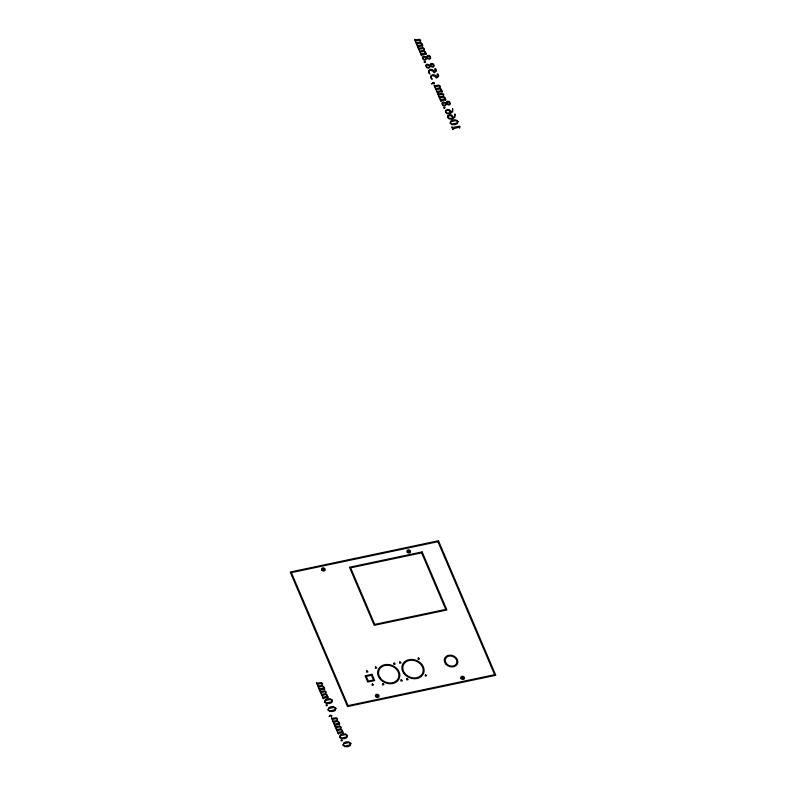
<?xml version="1.0" encoding="UTF-8"?>
<svg xmlns="http://www.w3.org/2000/svg" width="786" height="786" viewBox="0 0 786 786"><rect width="100%" height="100%" fill="white"/><g stroke="black" fill="none" stroke-linecap="round" stroke-linejoin="round"><path stroke-width="1.18" d="M366.757 670.851L366.502 672.187L368.005 671.873L366.757 670.851L367.091 671.637M375.58 666.892L375.335 668.228L376.838 667.913L375.58 666.892L375.914 667.678M394.051 663.001L393.796 664.337L395.299 664.023L394.051 663.001L394.385 663.787M399.858 661.871L399.602 663.207L401.106 662.893L399.858 661.871L400.192 662.657M418.319 657.97L418.073 659.307L419.567 658.992L418.319 657.97L418.653 658.756M372.328 683.938L372.083 685.274L373.586 684.96L372.328 683.938L372.662 684.724M382.723 683.643L382.477 684.979L383.981 684.665L382.723 683.643L383.057 684.429M401.184 679.752L400.939 681.089L402.442 680.774L401.184 679.752L401.518 680.538M406.991 678.623L406.745 679.959L408.248 679.644L406.991 678.623L407.325 679.409M425.452 674.722L425.206 676.058L426.71 675.744L425.452 674.722L425.796 675.508M459.653 127.912L459.987 126.114L452.382 127.479C450.624 124.473 453.748 132.058 453.001 128.786L458.886 127.332L459.653 127.912M331.79 715.761L331.407 716.537L330.248 715.614L329.079 716.704L330.366 715.132L331.79 715.761M434.442 83.12L434.049 83.906L432.89 82.972L431.72 84.073L433.007 82.501L434.442 83.12M327.241 705.15L326.848 705.877L325.944 705.425L326.347 704.698L327.241 705.15M342.224 740.314L341.831 741.041L340.928 740.589L341.33 739.862L342.224 740.314M425.354 61.878L424.961 62.605L424.057 62.153L424.46 61.426L425.354 61.878M444.876 107.682L444.483 108.409L443.579 107.957L443.982 107.23L444.876 107.682M322.457 569.221C323.891 572.355 324.982 567.119 322.457 569.221M376.337 695.649C377.781 698.783 378.862 693.537 376.337 695.649M407.846 551.212C409.28 554.346 410.371 549.1 407.846 551.212M450.123 111.455L450.054 112.634L449.091 113.007L447.106 113.037L445.731 112.084L445.927 111.062L447.165 110.492L448.61 110.433L450.123 111.455M452.392 116.78L452.323 117.959L451.351 118.332L449.376 118.352L448 117.399L448.197 116.377L449.435 115.817L450.879 115.748L452.392 116.78M445.574 110.462L445.407 112.221L447.067 113.695L449.897 113.911L452.746 111.72C452.225 104.292 453.689 111.966 450.545 112.388L450.457 110.885L449.238 109.637L447.205 109.451L445.574 110.462M447.843 115.778L447.676 117.546L449.327 119.01L452.166 119.226L455.015 117.045C454.495 109.608 455.949 117.281 452.815 117.704L452.726 116.21L451.508 114.953L449.474 114.766L447.843 115.778M428.92 70.956L428.783 72.116L429.942 74.031L428.625 72.843L428.586 70.593L430.355 69.335L432.664 69.669L434.668 71.791L435.483 71.133C433.096 68.244 436.564 67.056 436.436 71.015L434.059 72.793L432.909 71.192L430.158 70.2L428.92 70.956M431.19 76.271L431.052 77.441L432.202 79.347L430.885 78.158L430.856 75.918L432.614 74.65L434.923 74.994L436.937 77.107L437.753 76.458C435.356 73.56 438.834 72.371 438.706 76.33L436.397 78.069L435.179 76.507L432.428 75.525L431.19 76.271M461.746 677.552C462.846 680.764 464.526 675.705 461.746 677.552M458.051 121.427L457.442 123.687L455.104 124.699L451.832 124.62L450.083 123.156L451.085 120.651L453.09 119.875L455.88 119.855L458.051 121.427M332.488 700.277L331.869 702.546L329.531 703.558L326.259 703.48L324.52 702.016L325.512 699.511L327.526 698.734L330.317 698.715L332.488 700.277M335.887 708.255L335.268 710.524L332.93 711.536L329.658 711.458L327.919 709.994L328.912 707.488L330.926 706.712L333.716 706.693L335.887 708.255M347.471 735.441L346.862 737.71L344.523 738.722L341.252 738.644L339.503 737.18L340.505 734.674L342.509 733.898L345.3 733.878L347.471 735.441M350.87 743.418L350.261 745.688L347.923 746.7L344.651 746.621L342.902 745.157L343.904 742.652L345.919 741.876L348.699 741.856L350.87 743.418M427.132 56.15L426.837 57.231L423.615 56.12L422.465 56.975L422.554 58.606L423.693 59.942L425.314 60.267L426.877 58.429L429.618 59.294L430.659 58.449L430.551 56.867L429.49 55.639L428.124 55.393L427.132 56.15M430.531 64.128L430.237 65.209L427.014 64.098L425.874 64.953L425.953 66.584L427.093 67.92L428.714 68.244L430.276 66.407L433.017 67.272L434.059 66.427L433.951 64.845L432.89 63.617L431.524 63.371L430.531 64.128M446.654 101.944L446.36 103.035L443.137 101.915L441.987 102.779L442.076 104.4L443.216 105.746L444.837 106.061L446.399 104.233L449.14 105.088L450.182 104.253L450.073 102.661L449.012 101.443L447.647 101.188L446.654 101.944M422.033 43.878L421.699 44.91C423.251 43.584 422.829 47.769 422.131 45.843L417.995 46.836C418.417 49.154 416 43.309 417.494 45.608L421.286 44.949L421.483 43.643L420.618 43.033L416.855 43.859C417.17 46.462 414.684 40.381 416.364 42.739L420.068 42.12L420.284 40.823L419.488 40.174L415.588 41.029C415.981 43.515 413.544 37.62 415.077 39.88L419.488 39.3L420.707 40.263L420.431 42.149L422.033 43.878M425.56 52.151L425.226 53.183C426.769 51.856 426.356 56.042 425.658 54.116L421.522 55.108C421.944 57.427 419.528 51.581 421.021 53.88L424.813 53.232L425.01 51.915L424.145 51.306L420.382 52.141C420.697 54.735 418.211 48.653 419.891 51.011L423.595 50.392L423.811 49.096L423.015 48.447L419.115 49.302C419.508 51.788 417.071 45.893 418.604 48.152L423.015 47.573L424.234 48.535L423.959 50.422L425.56 52.151M441.555 89.673L441.221 90.714C442.773 89.378 442.351 93.563 441.653 91.648L437.517 92.63C437.94 94.949 435.523 89.113 437.016 91.402L440.808 90.754L441.005 89.447L440.14 88.838L436.377 89.663C436.692 92.257 434.206 86.185 435.886 88.533L439.59 87.914L439.806 86.627L439.01 85.969L435.11 86.833C435.503 89.309 433.066 83.424 434.599 85.674L439.01 85.104L440.229 86.057L439.954 87.944L441.555 89.673M445.082 97.945L444.748 98.987C446.291 97.661 445.878 101.836 445.181 99.92L441.044 100.903C441.467 103.231 439.05 97.385 440.543 99.675L444.336 99.026L444.532 97.719L443.668 97.11L439.905 97.936C440.219 100.539 437.733 94.458 439.413 96.806L443.117 96.187L443.333 94.9L442.538 94.241L438.637 95.106C439.03 97.582 436.594 91.697 438.126 93.947L442.538 93.377L443.756 94.33L443.481 96.216L445.082 97.945M323.92 687.151L323.586 688.182C325.139 686.856 324.716 691.041 324.019 689.116L319.882 690.108C320.305 692.427 317.888 686.581 319.391 688.88L323.174 688.231L323.37 686.915L322.506 686.306L318.743 687.141C319.057 689.735 316.571 683.653 318.261 686.011L321.955 685.392L322.172 684.095L321.386 683.447L317.485 684.301C317.868 686.787 315.432 680.892 316.964 683.152L321.376 682.572L322.594 683.535L322.319 685.421L323.92 687.151M327.448 695.423L327.114 696.465C328.666 695.129 328.243 699.314 327.546 697.388L323.41 698.381C323.832 700.699 321.415 694.863 322.908 697.153L326.701 696.504L326.897 695.188L326.033 694.588L322.27 695.413C322.584 698.007 320.099 691.926 321.788 694.284L325.483 693.665L325.699 692.368L324.913 691.719L321.012 692.574C321.395 695.06 318.959 689.165 320.491 691.425L324.903 690.845L326.121 691.808L325.846 693.694L327.448 695.423M338.913 722.314L338.579 723.346C340.122 722.02 339.699 726.205 339.002 724.279L334.875 725.272C335.298 727.59 332.871 721.745 334.374 724.044L338.167 723.395L338.363 722.079L337.489 721.469L333.736 722.295C334.04 724.898 331.564 718.817 333.244 721.175L336.939 720.556L337.165 719.259L336.369 718.61L332.468 719.465C332.851 721.951 330.425 716.056 331.957 718.316L336.359 717.736L337.587 718.699L337.312 720.585L338.913 722.314M342.441 730.587L342.106 731.619C343.649 730.292 343.227 734.478 342.529 732.552L338.402 733.544C338.825 735.863 336.398 730.027 337.901 732.316L341.694 731.668L341.89 730.351L341.016 729.742L337.263 730.577C337.567 733.171 335.091 727.089 336.772 729.447L340.466 728.828L340.692 727.531L339.896 726.883L335.995 727.738C336.379 730.223 333.952 724.328 335.484 726.588L339.886 726.009L341.114 726.971L340.839 728.858L342.441 730.587M450.85 121.781L450.378 123.029L452.363 123.962L456.676 123.058L457.757 121.516L455.693 120.631L450.85 121.781M325.286 700.64L324.815 701.878L326.799 702.822L331.112 701.918L332.183 700.375L330.13 699.491L325.286 700.64M328.686 708.618L328.214 709.856L330.199 710.799L334.512 709.896L335.583 708.353L333.529 707.469L328.686 708.618M340.269 735.804L339.798 737.042L341.782 737.985L346.095 737.081L347.176 735.539L345.113 734.655L340.269 735.804M343.679 743.782L343.197 745.02L345.182 745.963L349.495 745.059L350.576 743.517L348.512 742.632L343.679 743.782M427.545 56.68L427.191 57.496L428.468 58.272L430.306 57.948L429.52 56.248L427.545 56.68M430.944 64.658L430.6 65.474L431.878 66.25L433.705 65.926L432.929 64.226L430.944 64.658M447.067 102.485L446.713 103.29L447.991 104.076L449.828 103.742L449.042 102.042L447.067 102.485M426.503 58.203L425.118 59.422L423.713 59.314L422.829 57.506L424.764 57.113L426.503 58.203M429.903 66.181L428.517 67.4L427.112 67.291L426.228 65.484L428.164 65.091L429.903 66.181M446.026 103.998L444.64 105.216L443.235 105.118L442.351 103.3L444.286 102.917L446.026 103.998M438.47 540.748L290.191 572.031L347.53 706.575L495.809 675.292L438.47 540.748M437.94 541.721L291.39 572.64L348.06 705.602L494.61 674.683L437.94 541.721M422.151 551.9L349.456 567.237L374.224 625.342L446.92 610.005L422.151 551.9M421.62 552.863L350.654 567.836L374.755 624.369L445.721 609.405L421.62 552.863M372.004 674.309L365.077 675.764L367.75 682.052L374.676 680.588L372.004 674.309M371.473 675.272L366.276 676.373L368.28 681.079L373.478 679.988L371.473 675.272M407.256 552.204A1.906 1.562 22.4 0 0 410.449 552.293A1.906 1.562 22.4 0 0 408.553 549.827A1.906 1.562 22.4 0 0 407.256 552.204M461.028 678.465A1.906 1.562 22.4 0 0 464.241 678.858A1.906 1.562 22.4 0 0 462.64 676.265A1.906 1.562 22.4 0 0 461.028 678.465M375.747 696.642A1.906 1.562 22.4 0 0 378.95 696.73A1.906 1.562 22.4 0 0 377.054 694.264A1.906 1.562 22.4 0 0 375.747 696.642M321.867 570.214A1.906 1.562 22.4 0 0 325.06 570.312A1.906 1.562 22.4 0 0 323.164 567.846A1.906 1.562 22.4 0 0 321.867 570.214M445.574 663.836A6.976 5.708 22.4 0 0 457.295 664.17A6.976 5.708 22.4 0 0 450.339 655.141A6.976 5.708 22.4 0 0 445.574 663.836M403.709 673.248A11.407 9.344 22.4 0 0 422.956 674.565A11.407 9.344 22.4 0 0 412.296 659.434A11.407 9.344 22.4 0 0 403.709 673.248M379.442 678.269A11.407 9.344 22.4 0 0 398.689 679.585A11.407 9.344 22.4 0 0 388.029 664.465A11.407 9.344 22.4 0 0 379.442 678.269M446.33 663.453A6.013 4.922 22.4 0 0 456.44 663.748A6.013 4.922 22.4 0 0 450.437 655.956A6.013 4.922 22.4 0 0 446.33 663.453M404.485 672.895A10.454 8.558 22.4 0 0 422.121 674.103A10.454 8.558 22.4 0 0 412.355 660.25A10.454 8.558 22.4 0 0 404.485 672.895M380.218 677.925A10.454 8.558 22.4 0 0 397.854 679.124A10.454 8.558 22.4 0 0 388.088 665.27A10.454 8.558 22.4 0 0 380.218 677.925"/></g></svg>
